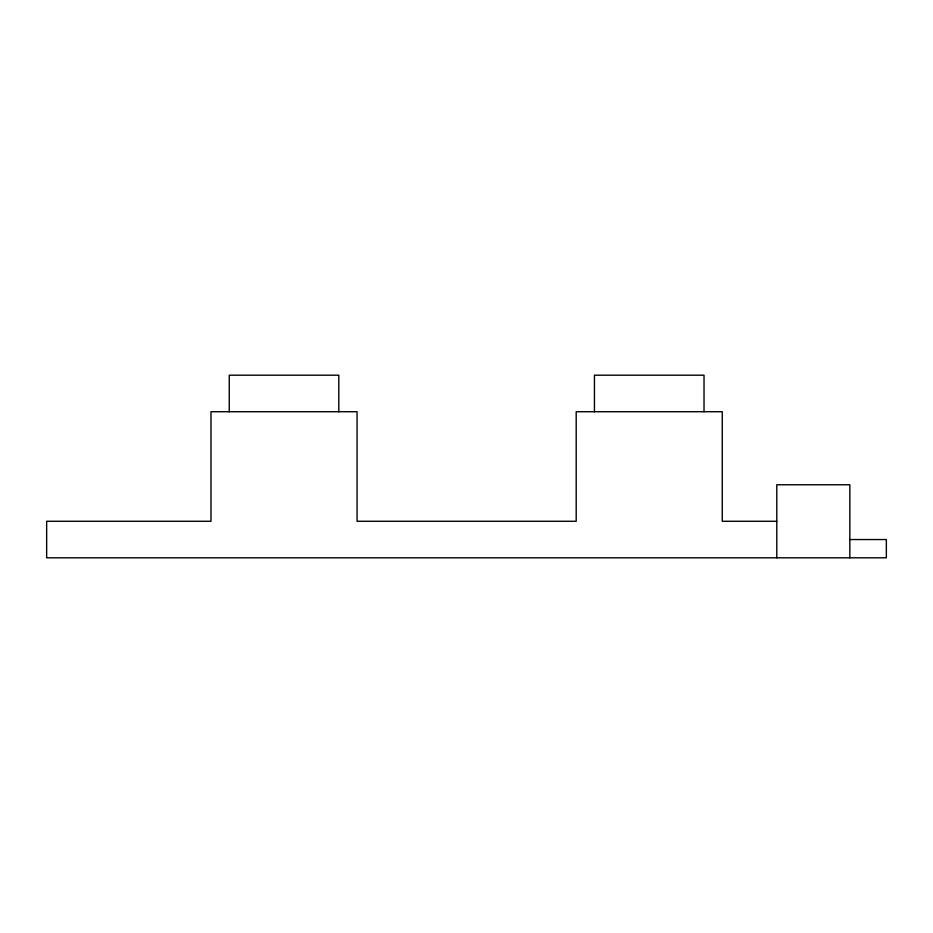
<?xml version="1.0" encoding="UTF-8"?>
<svg xmlns="http://www.w3.org/2000/svg" width="933" height="933" viewBox="0 0 933 933"><rect width="100%" height="100%" fill="white"/><g stroke="black" fill="none" stroke-linecap="round" stroke-linejoin="round"><path stroke-width="1.4" d="M776.792 521.279L722.27 521.279L722.27 411.721L576.197 411.721L576.197 521.279L357.071 521.279L357.071 411.721L210.986 411.721L210.986 521.279L46.65 521.279L46.65 557.806L886.35 557.806L886.35 539.542L849.835 539.542M849.835 557.806L849.835 484.763L776.792 484.763L776.792 557.806M704.018 411.721L704.018 375.194L594.449 375.194L594.449 411.721M338.807 411.721L338.807 375.194L229.25 375.194L229.25 411.721"/></g></svg>
